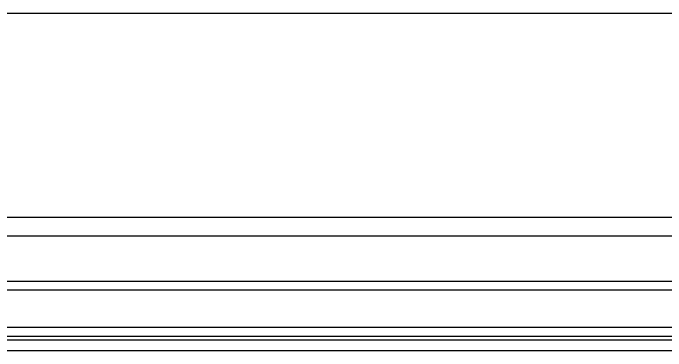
# Model space of a CAD drawing. Header units: inches. Extents: x 16928 to 514628, y -1471 to 241387.
# Drawn here: x 208426.1 to 208887.7, y 26397.3 to 26636.2 of the extents above; entities that cross this region are included whole.
import ezdxf

# ---------------------------------------------------------------- set-up
doc = ezdxf.new("R2010")
doc.units = ezdxf.units.IN
doc.header["$MEASUREMENT"] = 0
doc.layers.add('Edges', color=7, linetype='Continuous')
doc.layers.add('LAMPU', color=7, linetype='Continuous')

# ---------------------------------------------------------------- blocks, each defined once
blk = doc.blocks.new('air con')
at = {"layer": 'Edges'}
for p, q in [((71.402, 41.898), (152.402, 41.898)), ((71.402, 41.095), (152.402, 41.095)), ((71.402, 39.122), (152.402, 39.122)), ((152.402, 38.724), (71.402, 38.724)), ((152.402, 37.092), (71.402, 37.092)), ((152.402, 36.701), (71.402, 36.701)), ((152.402, 36.542), (71.402, 36.542)), ((152.402, 36.078), (71.402, 36.078))]:
    blk.add_line(p, q, dxfattribs=at)

msp = doc.modelspace()

# ---------------------------------------------------------------- linework, layer by layer
at = {"layer": 'LAMPU', "color": 1}
msp.add_line((207503.07, 26636.16), (218478.56, 26636.16), dxfattribs=at)

# ---------------------------------------------------------------- block references
at = {"xscale": 16.23939651930789, "yscale": 16.23939651930789, "zscale": 16.23939651930789}
msp.add_blockref('air con', (206835.29, 25811.42), dxfattribs=at)

doc.saveas('drawing.dxf')
